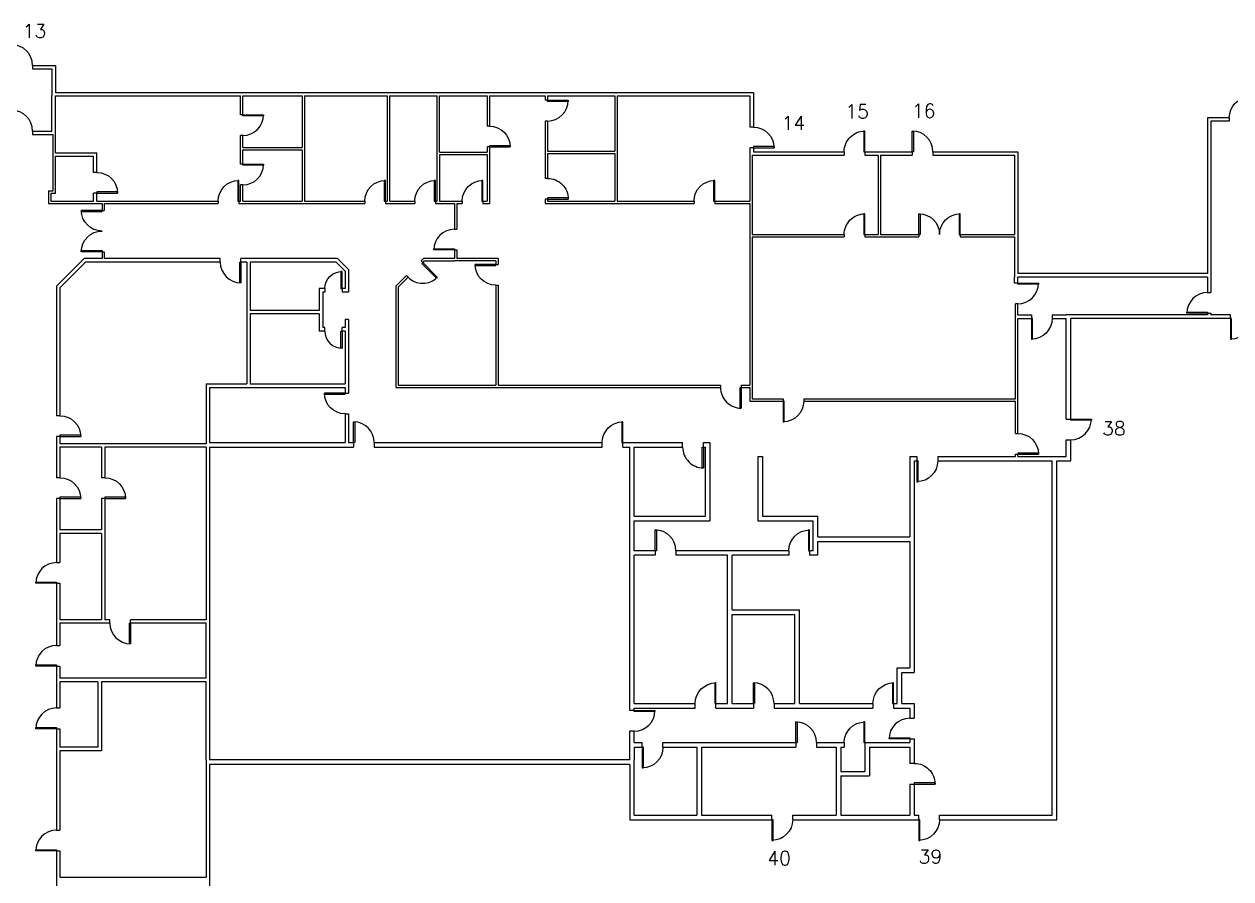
# Model space of a CAD drawing. Extents: x 1830 to 30214, y -2874 to 8688.
# Drawn here: x 3831 to 5931, y -972 to 515 of the extents above; entities that cross this region are included whole.
import ezdxf

# ---------------------------------------------------------------- set-up
doc = ezdxf.new("R2010")
doc.units = 0
doc.header["$LTSCALE"] = 48
doc.header["$MEASUREMENT"] = 0
for name, color, linetype in [('1STDOORS', 4, 'CONTINUOUS'), ('1STEXTWALLS', 3, 'CONTINUOUS'), ('1STINTWALLS', 1, 'CONTINUOUS'), ('1STNOTES', 4, 'CONTINUOUS')]:
    doc.layers.add(name, color=color, linetype=linetype)
doc.styles.get("Standard").update_dxf_attribs({"font": 'txt.shx'})

# ---------------------------------------------------------------- blocks, each defined once
blk = doc.blocks.new('DOOR2 - 3-0')
at = {"layer": '1STDOORS'}
for points in [[(0, 36), (2, 36), (2, 0), (0, 0)], [(72, 36), (70, 36), (70, 0), (72, 0)]]:
    blk.add_lwpolyline(points, close=True, dxfattribs=at)
for centre, start, end in [((0, 0), 0, 90), ((72, 0), 90, 180)]:
    blk.add_arc(centre, 36, start, end, dxfattribs=at)
blk = doc.blocks.new('DOOR 3-0')
at = {"layer": '1STDOORS'}
blk.add_lwpolyline([(0, 36), (2, 36), (2, 0), (0, 0)], close=True, dxfattribs=at)
blk.add_arc((0, 0), 36, 0, 90, dxfattribs=at)
blk = doc.blocks.new('DOOR 2-6')
at = {"layer": '1STDOORS'}
blk.add_lwpolyline([(0, 30), (2, 30), (2, 0), (0, 0)], close=True, dxfattribs=at)
blk.add_arc((0, 0), 30, 0, 90, dxfattribs=at)

msp = doc.modelspace()

# ---------------------------------------------------------------- linework, layer by layer
at = {"layer": '1STEXTWALLS'}
for p, q in [((3846.1, 442.8), (3846.1, 436.8)), ((3846.1, 442.8), (3885.9, 442.8)), ((3885.9, 442.8), (3885.9, 395.8)), ((3846.1, 436.8), (3879.9, 436.8)), ((3879.9, 436.8), (3879.9, 389.8)), ((3885.9, 395.8), (5099.9, 395.8)), ((3885.9, 389.8), (4207.9, 389.8)), ((4211.9, 389.8), (4314.9, 389.8)), ((4318.9, 389.8), (4462.9, 389.8)), ((4466.9, 389.8), (4549.9, 389.8)), ((4553.9, 389.8), (4636.9, 389.8)), ((4640.9, 389.8), (4737.9, 389.8)), ((4741.9, 389.8), (4858.9, 389.8)), ((4862.9, 389.8), (5093.9, 389.8)), ((5093.9, 389.8), (5093.9, 335.7)), ((5099.9, 395.8), (5099.9, 335.7)), ((5889.9, 351.8), (5889.9, 80.8)), ((5927.7, 351.8), (5889.9, 351.8)), ((5895.9, 345.8), (5895.9, 47.8)), ((5927.7, 345.8), (5895.9, 345.8)), ((5927.7, 351.8), (5927.7, 345.8)), ((5099.9, 335.7), (5093.9, 335.7)), ((5099.9, 299.7), (5093.9, 299.7)), ((5093.9, 299.7), (5093.9, 286.5)), ((5099.9, 299.7), (5099.9, 292.8)), ((5097.9, 286.8), (5257.9, 286.8)), ((5099.9, 292.8), (5257.9, 292.8)), ((5257.9, 292.8), (5257.9, 286.8)), ((5293.9, 292.8), (5293.9, 286.8)), ((5293.9, 292.8), (5376.3, 292.8)), ((5293.9, 286.8), (5316.9, 286.8)), ((5320.9, 286.8), (5376.3, 286.8)), ((5376.3, 292.8), (5376.3, 286.8)), ((5412.3, 292.8), (5412.3, 286.8)), ((5412.3, 292.8), (5559.9, 292.8)), ((5412.3, 286.8), (5553.9, 286.8)), ((5553.9, 286.8), (5553.9, 148.8)), ((5559.9, 292.8), (5559.9, 80.8)), ((5553.9, 144.8), (5553.9, 74.8)), ((5553.9, 64.2), (5553.9, 74.8)), ((5559.9, 64.2), (5553.9, 64.2)), ((5889.9, 80.8), (5559.9, 80.8)), ((5889.9, 74.8), (5559.9, 74.8)), ((5559.9, 64.2), (5559.9, 74.8)), ((5889.9, 74.8), (5889.9, 47.8)), ((5889.9, 47.8), (5895.9, 47.8)), ((5889.9, 8.8), (5643.9, 8.8)), ((5643.9, -172.3), (5643.9, 2.8)), ((5901.9, 2.8), (5651.9, 2.8)), ((5901.9, 2.8), (5651.9, 2.8)), ((5651.9, -174.3), (5651.9, 2.8)), ((5889.9, 11.8), (5895.9, 11.8)), ((5889.9, 11.8), (5889.9, 8.8)), ((5895.9, 11.8), (5895.9, 8.8)), ((5929.9, 8.8), (5895.9, 8.8)), ((5929.9, 2.8), (5901.9, 2.8)), ((5929.9, 2.8), (5929.9, 8.8)), ((5643.9, -172.3), (5651.9, -172.3)), ((5643.9, -237.1), (5643.9, -208.3)), ((5643.9, -208.3), (5651.9, -208.3)), ((5651.9, -245.1), (5651.9, -208.3)), ((5619.9, -237.1), (5643.9, -237.1)), ((5619.9, -237.2), (5619.9, -237.1)), ((5619.9, -861.1), (5619.9, -245.2)), ((5627.9, -869.1), (5627.9, -245.1)), ((5627.9, -245.1), (5651.9, -245.1)), ((4147.8, -765.4), (4147.8, -969.1)), ((4884.8, -765.1), (4153.8, -765.1)), ((4884.8, -773.1), (4153.8, -773.1)), ((4153.8, -773.1), (4153.8, -1018.6)), ((4884.8, -773.1), (4884.8, -869.1)), ((4892.8, -861.1), (4892.8, -764.9)), ((4884.8, -869.1), (5132.3, -869.1)), ((4892.8, -861.1), (5001.8, -861.1)), ((5009.8, -861.1), (5132.3, -861.1)), ((5132.3, -869.1), (5132.3, -861.1)), ((5168.3, -869.1), (5168.3, -861.1)), ((5168.3, -861.1), (5243.9, -861.1)), ((5168.3, -869.1), (5387.7, -869.1)), ((5251.9, -861.1), (5371.9, -861.1)), ((5379.9, -861.1), (5387.7, -861.1)), ((5387.7, -869.1), (5387.7, -861.1)), ((5423.7, -869.1), (5423.7, -861.1)), ((5423.7, -861.1), (5619.9, -861.1)), ((5423.7, -869.1), (5627.9, -869.1))]:
    msp.add_line(p, q, dxfattribs=at)
at = {"layer": '1STINTWALLS'}
for p, q in [((3879.9, 328.8), (3879.9, 389.8)), ((3885.9, 290.8), (3885.9, 389.8)), ((4207.9, 357.1), (4207.9, 389.8)), ((4211.9, 357.1), (4211.9, 389.8)), ((4314.9, 389.8), (4314.9, 300.1)), ((4318.9, 389.8), (4318.9, 206.8)), ((4462.9, 389.8), (4462.9, 206.8)), ((4466.9, 389.8), (4466.9, 206.8)), ((4549.9, 206.8), (4549.9, 389.8)), ((4553.9, 291.8), (4553.9, 389.8)), ((4636.9, 389.8), (4636.9, 337.2)), ((4640.9, 389.8), (4640.9, 337.2)), ((4737.9, 389.8), (4737.9, 382.2)), ((4741.9, 382.2), (4737.9, 382.2)), ((4741.9, 389.8), (4741.9, 382.2)), ((4858.9, 389.8), (4858.9, 293.8)), ((4862.9, 389.8), (4862.9, 206.8)), ((4211.9, 357.1), (4207.9, 357.1)), ((4640.9, 337.2), (4636.9, 337.2)), ((4741.9, 346.2), (4737.9, 346.2)), ((4737.9, 346.2), (4737.9, 246.4)), ((4741.9, 346.2), (4741.9, 293.8)), ((3846.1, 328.8), (3846.1, 322.8)), ((3846.1, 328.8), (3879.9, 328.8)), ((3846.1, 322.8), (3881.9, 322.8)), ((3881.9, 224.8), (3881.9, 322.8)), ((4207.9, 271.1), (4207.9, 321.1)), ((4211.9, 321.1), (4207.9, 321.1)), ((4211.9, 300.1), (4211.9, 321.1)), ((4211.9, 300.1), (4314.9, 300.1)), ((4211.9, 271.1), (4211.9, 296.1)), ((4211.9, 296.1), (4314.9, 296.1)), ((4314.9, 296.1), (4314.9, 206.8)), ((4640.9, 301.2), (4636.9, 301.2)), ((4636.9, 301.2), (4636.9, 291.8)), ((4640.9, 301.2), (4640.9, 202.8)), ((3885.9, 290.8), (3957.9, 290.8)), ((3885.9, 220.8), (3885.9, 284.8)), ((3885.9, 284.8), (3951.9, 284.8)), ((3951.9, 256.8), (3951.9, 284.8)), ((3957.9, 256.8), (3957.9, 290.8)), ((4553.9, 291.8), (4636.9, 291.8)), ((4553.9, 287.8), (4553.9, 206.8)), ((4553.9, 287.8), (4636.9, 287.8)), ((4636.9, 287.8), (4636.9, 206.8)), ((4741.9, 293.8), (4858.9, 293.8)), ((4741.9, 289.8), (4858.9, 289.8)), ((4741.9, 289.8), (4741.9, 246.4)), ((4858.9, 289.8), (4858.9, 206.8)), ((5093.9, 286.5), (5093.9, 206.8)), ((5097.9, 286.8), (5097.9, 148.8)), ((5316.9, 286.8), (5316.9, 148.8)), ((5320.9, 286.8), (5320.9, 148.8)), ((3957.9, 256.8), (3951.9, 256.8)), ((4211.9, 271.1), (4207.9, 271.1)), ((4207.9, 206.8), (4207.9, 235.1)), ((4211.9, 235.1), (4207.9, 235.1)), ((4211.9, 206.8), (4211.9, 235.1)), ((4741.9, 246.4), (4737.9, 246.4)), ((3873.9, 224.8), (3873.9, 202.8)), ((3873.9, 224.8), (3881.9, 224.8)), ((3877.9, 220.8), (3885.9, 220.8)), ((3877.9, 220.8), (3877.9, 206.8)), ((3951.9, 206.8), (3951.9, 220.8)), ((3957.9, 220.8), (3951.9, 220.8)), ((3957.9, 206.8), (3957.9, 220.8)), ((4741.9, 210.4), (4737.9, 210.4)), ((4737.9, 210.4), (4737.9, 202.8)), ((4741.9, 210.4), (4741.9, 206.8)), ((3873.9, 202.8), (3966.9, 202.8)), ((3877.9, 206.8), (3951.9, 206.8)), ((3957.9, 206.8), (4168.9, 206.8)), ((3966.9, 202.8), (3966.9, 188.8)), ((3966.9, 190.8), (3970.9, 190.8)), ((3970.9, 202.8), (3970.9, 190.8)), ((3970.9, 202.8), (4168.9, 202.8)), ((4168.9, 206.8), (4168.9, 202.8)), ((4204.9, 206.8), (4204.9, 202.8)), ((4204.9, 206.8), (4207.9, 206.8)), ((4204.9, 202.8), (4423.9, 202.8)), ((4211.9, 206.8), (4314.9, 206.8)), ((4318.9, 206.8), (4423.9, 206.8)), ((4423.9, 206.8), (4423.9, 202.8)), ((4457.9, 206.8), (4462.9, 206.8)), ((4459.9, 206.8), (4459.9, 202.8)), ((4459.9, 202.8), (4510.9, 202.8)), ((4466.9, 206.8), (4510.9, 206.8)), ((4510.9, 206.8), (4510.9, 202.8)), ((4544.9, 206.8), (4549.9, 206.8)), ((4546.9, 206.8), (4546.9, 202.8)), ((4546.9, 202.8), (4579.9, 202.8)), ((4553.9, 206.8), (4593.5, 206.8)), ((4579.9, 202.8), (4579.9, 157.9)), ((4583.9, 202.8), (4583.9, 157.9)), ((4583.9, 202.8), (4593.5, 202.8)), ((4593.5, 206.8), (4593.5, 202.8)), ((4629.5, 206.8), (4629.5, 202.8)), ((4629.5, 206.8), (4636.9, 206.8)), ((4629.5, 202.8), (4640.9, 202.8)), ((4737.9, 202.8), (4996.7, 202.8)), ((4741.9, 206.8), (4858.9, 206.8)), ((4862.9, 206.8), (4996.7, 206.8)), ((4996.7, 206.8), (4996.7, 202.8)), ((5032.7, 206.8), (5032.7, 202.8)), ((5032.7, 206.8), (5093.9, 206.8)), ((5032.7, 202.8), (5093.9, 202.8)), ((5093.9, 202.8), (5093.9, -113.2)), ((4579.9, 157.9), (4583.9, 157.9)), ((5097.9, 148.8), (5257.9, 148.8)), ((5257.9, 148.8), (5257.9, 144.8)), ((5293.9, 148.8), (5293.9, 144.8)), ((5293.9, 148.8), (5316.9, 148.8)), ((5320.9, 148.8), (5387.8, 148.8)), ((5387.8, 148.8), (5387.8, 144.8)), ((5459.8, 148.8), (5459.8, 144.8)), ((5459.8, 148.8), (5553.9, 148.8)), ((5097.9, 144.8), (5257.9, 144.8)), ((5097.9, 144.8), (5097.9, -137.2)), ((5293.9, 144.8), (5387.8, 144.8)), ((5459.8, 144.8), (5553.9, 144.8)), ((3935.9, 106.8), (3887.8, 58.7)), ((3966.9, 106.8), (3935.9, 106.8)), ((3966.9, 120.8), (3966.9, 106.8)), ((3966.9, 118.8), (3970.9, 118.8)), ((3970.9, 118.8), (3970.9, 106.8)), ((4172.4, 106.8), (3970.9, 106.8)), ((4172.4, 100.8), (4172.4, 106.8)), ((4376.7, 106.8), (4208.4, 106.8)), ((4208.4, 100.8), (4208.4, 106.8)), ((4395.8, 87.7), (4376.7, 106.8)), ((4525.9, 106.8), (4521.8, 102.8)), ((4579.9, 106.8), (4525.9, 106.8)), ((4579.9, 121.9), (4583.9, 121.9)), ((4579.9, 121.9), (4579.9, 106.8)), ((4583.9, 121.9), (4583.9, 106.8)), ((4655.9, 106.8), (4583.9, 106.8)), ((4655.9, 106.8), (4655.9, 96.7)), ((3938.3, 100.8), (3893.8, 56.2)), ((4172.4, 100.8), (3938.3, 100.8)), ((4218.8, 100.8), (4208.4, 100.8)), ((4218.8, 100.8), (4218.8, -111.2)), ((4374.2, 100.8), (4224.8, 100.8)), ((4224.8, 100.8), (4224.8, 16.8)), ((4389.8, 85.2), (4374.2, 100.8)), ((4389.8, 85.2), (4389.8, 54.7)), ((4395.8, 87.7), (4395.8, 48.7)), ((4524.7, 99.9), (4521.8, 102.8)), ((4527.5, 102.8), (4524.7, 99.9)), ((4527.5, 102.8), (4579.9, 102.8)), ((4651.9, 102.8), (4579.9, 102.8)), ((4651.9, 102.8), (4651.9, 96.7)), ((4651.9, 96.7), (4655.9, 96.7)), ((4496.4, 77.3), (4477.8, 58.7)), ((4499.2, 74.5), (4481.8, 57.1)), ((4499.2, 74.5), (4496.4, 77.3)), ((3887.8, 58.7), (3887.8, -166.5)), ((3893.8, 56.2), (3893.8, -166.5)), ((4344.8, 54.7), (4344.8, 16.8)), ((4354.6, 54.7), (4344.8, 54.7)), ((4350.8, 48.7), (4350.8, -13.2)), ((4354.6, 48.7), (4350.8, 48.7)), ((4354.6, 54.7), (4354.6, 48.7)), ((4389.8, 54.7), (4384.6, 54.7)), ((4384.6, 54.7), (4384.6, 48.7)), ((4395.8, 48.7), (4384.6, 48.7)), ((4477.8, 58.7), (4477.8, -117.2)), ((4481.8, 57.1), (4481.8, -113.2)), ((4651.9, 60.7), (4655.9, 60.7)), ((4651.9, 60.7), (4651.9, -113.2)), ((4655.9, 60.7), (4655.9, -113.2)), ((5555.9, -137.2), (5555.9, 28.2)), ((5559.9, 28.2), (5555.9, 28.2)), ((5559.9, 8.8), (5559.9, 28.2)), ((4344.8, 16.8), (4224.8, 16.8)), ((4344.8, 10.8), (4224.8, 10.8)), ((4224.8, 10.8), (4224.8, -111.2)), ((4344.8, 10.8), (4344.8, -19.2)), ((4395.8, 0.7), (4389.8, 0.7)), ((4389.8, 0.7), (4389.8, -13.2)), ((4395.8, 0.7), (4395.8, -127.2)), ((5559.9, 8.8), (5583.7, 8.8)), ((5559.9, -197.3), (5559.9, 2.8)), ((5559.9, 2.8), (5583.7, 2.8)), ((5583.7, 8.8), (5583.7, 2.8)), ((5619.7, 8.8), (5619.7, 2.8)), ((5619.7, 8.8), (5643.9, 8.8)), ((5619.7, 2.8), (5643.9, 2.8)), ((4354.6, -19.2), (4344.8, -19.2)), ((4354.6, -13.2), (4350.8, -13.2)), ((4354.6, -19.2), (4354.6, -13.2)), ((4389.8, -13.2), (4384.6, -13.2)), ((4384.6, -19.2), (4384.6, -13.2)), ((4389.8, -19.2), (4384.6, -19.2)), ((4389.8, -19.2), (4389.8, -111.2)), ((4147.8, -111.2), (4147.8, -215.2)), ((4147.8, -111.2), (4218.8, -111.2)), ((4153.8, -117.2), (4153.8, -213.2)), ((4153.8, -117.2), (4389.8, -117.2)), ((4224.8, -111.2), (4389.8, -111.2)), ((4389.8, -117.2), (4389.8, -127.2)), ((4477.8, -117.2), (5042.7, -117.2)), ((4481.8, -113.2), (4651.9, -113.2)), ((4655.9, -113.2), (5042.7, -113.2)), ((5042.7, -113.2), (5042.7, -117.2)), ((5078.7, -113.2), (5078.7, -117.2)), ((5078.7, -113.2), (5093.9, -113.2)), ((5078.7, -117.2), (5093.9, -117.2)), ((5093.9, -117.2), (5093.9, -141.2)), ((4389.8, -127.2), (4395.8, -127.2)), ((5093.9, -141.2), (5151.5, -141.2)), ((5097.9, -137.2), (5151.5, -137.2)), ((5151.5, -137.2), (5151.5, -141.2)), ((5187.5, -137.2), (5187.5, -141.2)), ((5187.5, -137.2), (5555.9, -137.2)), ((5187.5, -141.2), (5555.9, -141.2)), ((5555.9, -197.3), (5555.9, -141.2)), ((3893.8, -166.5), (3887.8, -166.5)), ((4389.8, -163.1), (4389.8, -213.2)), ((4389.8, -163.2), (4395.8, -163.2)), ((4395.8, -163.2), (4395.8, -213.2)), ((3887.8, -202.5), (3887.8, -274.4)), ((3893.8, -202.5), (3887.8, -202.5)), ((3893.8, -202.5), (3893.8, -215.2)), ((5555.9, -197.3), (5559.9, -197.3)), ((4147.8, -215.2), (3893.8, -215.2)), ((3893.8, -221.2), (3893.8, -274.4)), ((3965.8, -221.2), (3893.8, -221.2)), ((3965.8, -221.2), (3965.8, -274.4)), ((3971.8, -221.2), (3971.8, -274.4)), ((4147.8, -221.2), (3971.8, -221.2)), ((4147.8, -221.2), (4147.8, -521.2)), ((4153.8, -213.2), (4389.8, -213.2)), ((4153.8, -221.2), (4404.4, -221.2)), ((4153.8, -221.2), (4153.8, -527.2)), ((4395.8, -213.2), (4404.4, -213.2)), ((4404.4, -213.2), (4404.4, -221.2)), ((4440.4, -213.2), (4440.4, -221.2)), ((4440.4, -213.2), (4836.9, -213.2)), ((4440.4, -221.2), (4836.9, -221.2)), ((4836.9, -221.2), (4836.9, -213.2)), ((4872.9, -221.2), (4872.9, -213.2)), ((4872.9, -213.2), (4976.9, -213.2)), ((4872.9, -221.2), (4884.8, -221.2)), ((4884.8, -679.2), (4884.8, -221.2)), ((4892.8, -341.2), (4892.8, -221.2)), ((4892.8, -221.2), (4976.9, -221.2)), ((4976.9, -221.2), (4976.9, -213.2)), ((5010.9, -221.2), (5015.9, -221.2)), ((5012.9, -221.2), (5012.9, -213.2)), ((5012.9, -213.2), (5023.9, -213.2)), ((5015.9, -221.2), (5015.9, -341.2)), ((5023.9, -213.2), (5023.9, -349.2)), ((5107.9, -237.2), (5107.9, -349.2)), ((5107.9, -237.2), (5115.9, -237.2)), ((5115.9, -237.2), (5115.9, -341.2)), ((5371.9, -237.2), (5371.9, -377.2)), ((5371.9, -237.2), (5384.5, -237.2)), ((5379.9, -245.2), (5384.5, -245.2)), ((5379.9, -245.2), (5379.9, -613.1)), ((5384.5, -237.2), (5384.5, -245.2)), ((5420.5, -237.2), (5420.5, -245.2)), ((5420.5, -237.2), (5555.9, -237.2)), ((5420.5, -245.2), (5619.9, -245.2)), ((5555.9, -237.2), (5555.9, -233.3)), ((5555.9, -233.3), (5559.9, -233.3)), ((5559.9, -237.2), (5559.9, -233.3)), ((5559.9, -237.2), (5619.9, -237.2)), ((3893.8, -274.4), (3887.8, -274.4)), ((3971.8, -274.4), (3965.8, -274.4)), ((3893.8, -310.4), (3887.8, -310.4)), ((3887.8, -310.4), (3887.8, -421.9)), ((3893.8, -310.4), (3893.8, -365.2)), ((3971.8, -310.4), (3965.8, -310.4)), ((3965.8, -310.4), (3965.8, -365.2)), ((3971.8, -310.4), (3971.8, -521.2)), ((4892.8, -341.2), (5015.9, -341.2)), ((4892.8, -349.2), (5023.9, -349.2)), ((4892.8, -401.2), (4892.8, -349.2)), ((5107.9, -349.2), (5203.9, -349.2)), ((5115.9, -341.2), (5211.9, -341.2)), ((5203.9, -401.2), (5203.9, -349.2)), ((5211.9, -377.2), (5211.9, -341.2)), ((3965.8, -365.2), (3893.8, -365.2)), ((3965.8, -371.2), (3893.8, -371.2)), ((3893.8, -371.2), (3893.8, -421.9)), ((3965.8, -371.2), (3965.8, -521.2)), ((5211.9, -377.2), (5371.9, -377.2)), ((5211.9, -409.2), (5211.9, -385.2)), ((5211.9, -385.2), (5371.9, -385.2)), ((5371.9, -385.2), (5371.9, -605.1)), ((4929.2, -401.2), (4892.8, -401.2)), ((4929.2, -409.2), (4892.8, -409.2)), ((4892.8, -667.1), (4892.8, -409.2)), ((4929.2, -401.2), (4929.2, -409.2)), ((4965.2, -401.2), (4965.2, -409.2)), ((5161.6, -401.2), (4965.2, -401.2)), ((5054.8, -409.2), (4965.2, -409.2)), ((5054.8, -667.1), (5054.8, -409.2)), ((5161.6, -409.2), (5062.8, -409.2)), ((5062.8, -504.1), (5062.8, -409.2)), ((5161.6, -401.2), (5161.6, -409.2)), ((5203.9, -401.2), (5195.6, -401.2)), ((5197.6, -401.2), (5197.6, -409.2)), ((5211.9, -409.2), (5197.6, -409.2)), ((3887.8, -421.9), (3893.8, -421.9)), ((3887.8, -455.9), (3887.8, -566)), ((3887.8, -457.9), (3893.8, -457.9)), ((3893.8, -457.9), (3893.8, -521.2)), ((3893.8, -491.2), (3893.8, -521.2)), ((4153.8, -491.2), (4153.8, -765.1)), ((3965.8, -521.2), (3893.8, -521.2)), ((3980.6, -521.2), (3971.8, -521.2)), ((3980.6, -527.2), (3980.6, -521.2)), ((4147.8, -521.2), (4016.6, -521.2)), ((4016.6, -527.2), (4016.6, -521.2)), ((5062.8, -504.1), (5179.9, -504.1)), ((5062.8, -667.1), (5062.8, -512.1)), ((5062.8, -512.1), (5171.9, -512.1)), ((5171.9, -667.1), (5171.9, -512.1)), ((5179.9, -667.1), (5179.9, -504.1)), ((3893.8, -527.2), (3893.8, -566)), ((3980.6, -527.2), (3893.8, -527.2)), ((4147.8, -527.2), (4016.6, -527.2)), ((4147.8, -623.2), (4147.8, -527.2)), ((3887.8, -566), (3893.8, -566)), ((3887.8, -602), (3893.8, -602)), ((3887.8, -602), (3887.8, -674.8)), ((3893.8, -602), (3893.8, -623.2)), ((5349.9, -605.1), (5371.9, -605.1)), ((5349.9, -667.1), (5349.9, -605.1)), ((4147.8, -623.2), (3893.8, -623.2)), ((3959.8, -629.2), (3893.8, -629.2)), ((3893.8, -629.2), (3893.8, -674.8)), ((3959.8, -629.2), (3959.8, -743.2)), ((3965.8, -629.2), (3965.8, -749.2)), ((4147.8, -629.2), (3965.8, -629.2)), ((4147.8, -765.4), (4147.8, -629.2)), ((5357.9, -667.1), (5357.9, -613.1)), ((5357.9, -613.1), (5379.9, -613.1)), ((4892.8, -667.1), (4998.8, -667.1)), ((4998.8, -675.1), (4998.8, -667.1)), ((5034.8, -675.1), (5034.8, -667.1)), ((5034.8, -667.1), (5054.8, -667.1)), ((5062.8, -667.1), (5101.9, -667.1)), ((5099.9, -667.1), (5099.9, -675.1)), ((5135.9, -667.1), (5135.9, -675.1)), ((5135.9, -667.1), (5171.9, -667.1)), ((5179.9, -667.1), (5307.9, -667.1)), ((5307.9, -667.1), (5307.9, -675.1)), ((5341.9, -667.1), (5349.9, -667.1)), ((5343.9, -667.1), (5343.9, -675.1)), ((5357.9, -667.1), (5379.9, -667.1)), ((5379.9, -667.1), (5379.9, -692.7)), ((3887.8, -674.8), (3893.8, -674.8)), ((4892.8, -679.2), (4884.8, -679.2)), ((4892.8, -675.1), (4998.8, -675.1)), ((4892.8, -681.2), (4892.8, -675.1)), ((5034.8, -675.1), (5099.9, -675.1)), ((5135.9, -675.1), (5307.9, -675.1)), ((5343.9, -675.1), (5371.9, -675.1)), ((5371.9, -675.1), (5371.9, -692.7)), ((5371.9, -692.7), (5379.9, -692.7)), ((3887.8, -710.8), (3893.8, -710.8)), ((3887.8, -710.8), (3887.8, -887.4)), ((3893.8, -710.8), (3893.8, -743.2)), ((3893.8, -713.2), (3893.8, -743.2)), ((4892.8, -715.2), (4884.8, -715.2)), ((4884.8, -765.1), (4884.8, -715.2)), ((4892.8, -735.1), (4892.8, -715.2)), ((5291.9, -726.7), (5291.9, -735.1)), ((5371.9, -726.7), (5371.9, -735.1)), ((5371.9, -728.7), (5379.9, -728.7)), ((5379.9, -728.7), (5379.9, -771.1)), ((3959.8, -743.2), (3893.8, -743.2)), ((3965.8, -749.2), (3893.8, -749.2)), ((3893.8, -749.2), (3893.8, -750.2)), ((3893.8, -749.2), (3893.8, -887.4)), ((4892.8, -735.1), (4906.7, -735.1)), ((4892.8, -743.1), (4906.7, -743.1)), ((4892.8, -743.1), (4892.8, -764.9)), ((4906.7, -743.1), (4906.7, -735.1)), ((4942.7, -743.1), (4942.7, -735.1)), ((4942.7, -735.1), (5175.9, -735.1)), ((4942.7, -743.1), (5001.8, -743.1)), ((5001.8, -743.1), (5001.8, -861.1)), ((5009.8, -743.1), (5009.8, -861.1)), ((5009.8, -743.1), (5173.9, -743.1)), ((5173.9, -735.1), (5173.9, -743.1)), ((5209.9, -735.1), (5209.9, -743.1)), ((5209.9, -735.1), (5257.9, -735.1)), ((5209.9, -743.1), (5243.9, -743.1)), ((5243.9, -743.1), (5243.9, -861.1)), ((5251.9, -743.1), (5251.9, -785.1)), ((5251.9, -743.1), (5257.9, -743.1)), ((5257.9, -735.1), (5257.9, -743.1)), ((5291.9, -735.1), (5371.9, -735.1)), ((5293.9, -735.1), (5293.9, -743.1)), ((5293.9, -743.1), (5293.9, -785.1)), ((5301.9, -743.1), (5301.9, -793.1)), ((5301.9, -743.1), (5371.9, -743.1)), ((5371.9, -743.1), (5371.9, -771.1)), ((5379.9, -771.1), (5371.9, -771.1)), ((5251.9, -785.1), (5293.9, -785.1)), ((5251.9, -793.1), (5301.9, -793.1)), ((5251.9, -793.1), (5251.9, -861.1)), ((5371.9, -807.1), (5379.9, -807.1)), ((5371.9, -807.1), (5371.9, -861.1)), ((5379.9, -805.1), (5379.9, -861.1)), ((3887.8, -887.4), (3893.8, -887.4)), ((3887.8, -923.4), (3893.8, -923.4)), ((3887.8, -923.4), (3887.8, -988.7)), ((3893.8, -923.4), (3893.8, -969.1)), ((3893.8, -969.1), (4147.8, -969.1))]:
    msp.add_line(p, q, dxfattribs=at)

# ---------------------------------------------------------------- block references
at = {"layer": '1STEXTWALLS', "rotation": 270}
msp.add_blockref('DOOR 3-0', (5651.9, -172.3), dxfattribs=at)
at = {"layer": '1STINTWALLS', "xscale": -1}
for name, p, rotation in [('DOOR 3-0', (5963.7, 351.8), 359.9999999999695), ('DOOR 3-0', (5099.9, 299.7), 269.9999999999696), ('DOOR 3-0', (5293.9, 292.8), 359.9999999999697), ('DOOR2 - 3-0', (3966.9, 190.8), 90), ('DOOR 3-0', (5293.9, 148.8), 359.9999999999697), ('DOOR2 - 3-0', (5459.8, 148.8), 4.5564e-12), ('DOOR 3-0', (5583.7, 2.8), 180), ('DOOR 3-0', (5929.9, 2.8), 180), ('DOOR 3-0', (4389.8, -127.1), 90.00000000000273), ('DOOR 3-0', (5151.5, -141.2), 180), ('DOOR 3-0', (5559.9, -233.3), 269.9999999999376), ('DOOR 3-0', (5384.5, -245.2), 180), ('DOOR 3-0', (4906.7, -743.1), 180), ('DOOR 3-0', (5379.9, -807.1), 270.0000000000011)]:
    msp.add_blockref(name, p, dxfattribs=dict(at, rotation=rotation))
at = {"layer": '1STINTWALLS'}
for p in [(5376.3, 292.8), (4929.2, -401.2), (5099.9, -667.1), (5173.9, -735.1)]:
    msp.add_blockref('DOOR 3-0', p, dxfattribs=at)
at = {"layer": '1STINTWALLS', "xscale": -1}
for name, p in [('DOOR 3-0', (4204.9, 206.8)), ('DOOR 3-0', (4459.9, 206.8)), ('DOOR 3-0', (4546.9, 206.8)), ('DOOR 2-6', (4384.6, 54.7)), ('DOOR 3-0', (4872.9, -213.2)), ('DOOR 3-0', (5197.6, -401.2)), ('DOOR 3-0', (5034.8, -667.1)), ('DOOR 3-0', (5343.9, -667.1)), ('DOOR 3-0', (5293.9, -735.1))]:
    msp.add_blockref(name, p, dxfattribs=at)
at = {"layer": '1STINTWALLS'}
for name, p, rotation in [('DOOR 3-0', (4579.9, 121.9), 90), ('DOOR 3-0', (5559.9, 64.2), 270.0000000000012), ('DOOR 3-0', (5889.9, 11.8), 90.00000000000676), ('DOOR 2-6', (4384.6, -19.2), 180), ('DOOR 3-0', (5078.7, -117.2), 180.0000000000492), ('DOOR 3-0', (5012.9, -221.2), 180.0000000000492), ('DOOR 3-0', (4892.8, -679.2), 270)]:
    msp.add_blockref(name, p, dxfattribs=dict(at, rotation=rotation))
at = {"layer": '1STNOTES'}
for p in [(3810.1, 442.8), (3810.1, 328.8), (4404.4, -213.2)]:
    msp.add_blockref('DOOR 3-0', p, dxfattribs=at)
for p, rotation in [((4741.9, 382.2), 269.9999999999922), ((4211.9, 357.1), 270.0000000000311), ((4211.9, 271.1), 270.0000000000311), ((4208.4, 100.8), 180), ((4524.7, 99.9), 225.0000000000009), ((3887.8, -457.9), 89.99999999999824), ((4016.6, -527.2), 180.0000000000012), ((3887.8, -602), 89.99999999999824), ((3887.8, -710.8), 89.99999999999824), ((5371.9, -728.7), 90), ((3887.8, -923.4), 89.99999999999824)]:
    msp.add_blockref('DOOR 3-0', p, dxfattribs=dict(at, rotation=rotation))
at = {"layer": '1STNOTES', "xscale": -1}
for p, rotation in [((4640.9, 301.2), 269.9999999999682), ((3957.9, 220.8), 270), ((4629.5, 206.8), 359.9999999999998), ((4741.9, 210.4), 270.0000000000078), ((5032.7, 206.8), 359.9999999999687), ((4651.9, 96.7), 90.00000000000136), ((3893.8, -202.5), 270), ((3893.8, -310.4), 270), ((3971.8, -310.4), 270), ((5132.3, -869.1), 180), ((5387.7, -869.1), 180)]:
    msp.add_blockref('DOOR 3-0', p, dxfattribs=dict(at, rotation=rotation))

# ---------------------------------------------------------------- texts
at = {"layer": '1STNOTES', "char_height": 24, "attachment_point": 1}
for s, width, insert in [('13', 18.438, (3828.9, 514.7)), ('15', 6, (5259.7, 374.8)), ('16', 10.596, (5375.6, 375.9)), ('14', 26.727, (5148.9, 354.7)), ('38', 12, (5706.5, -176.5)), ('39', 8.394, (5387.3, -921.3)), ('40', 40.805, (5124.1, -924.1))]:
    msp.add_mtext_dynamic_manual_height_columns(s, width=width, gutter_width=30, heights=[0], dxfattribs=dict(at, insert=insert))

doc.saveas('drawing.dxf')
